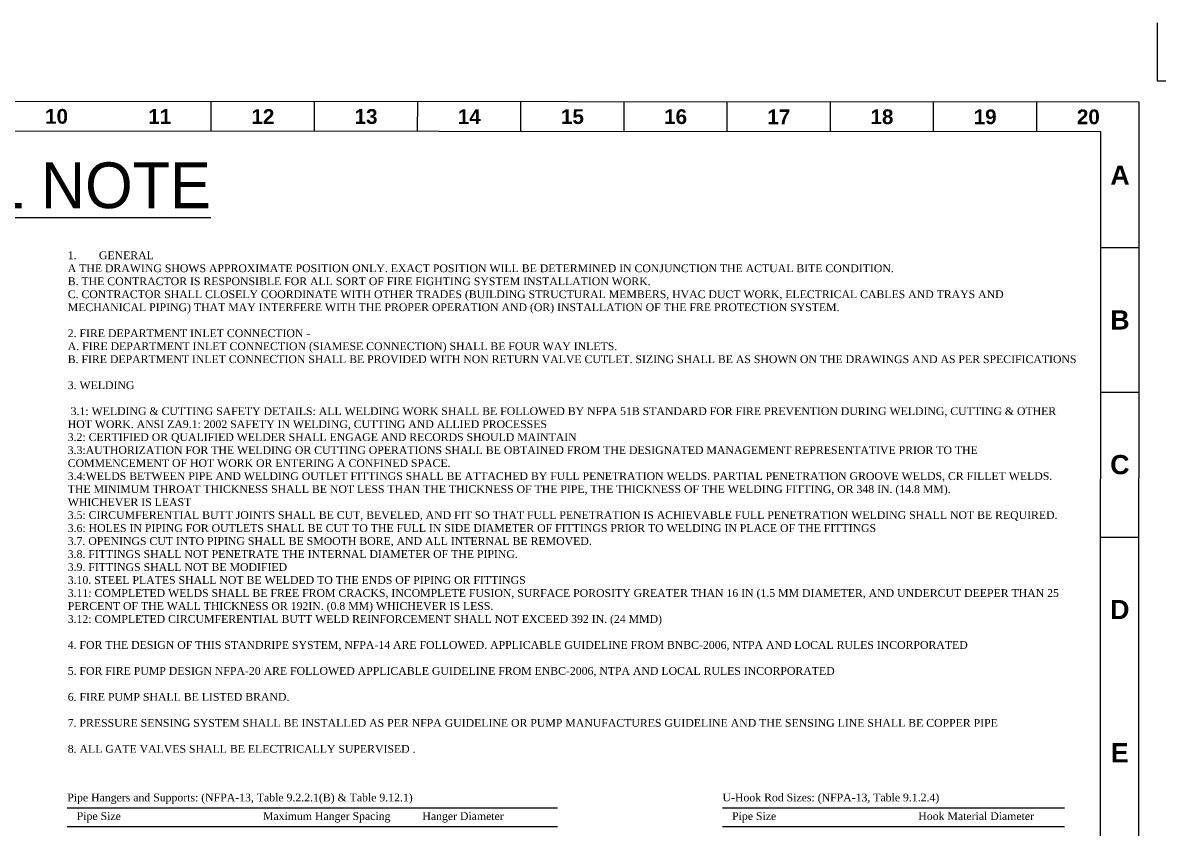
# Model space of a CAD drawing. Header units: inches. Extents: x -98933 to 1585249, y -3352739 to 192771.
# Drawn here: x 1865 to 3353, y 49627 to 50682 of the extents above; entities that cross this region are included whole.
import ezdxf

# ---------------------------------------------------------------- set-up
doc = ezdxf.new("R2010")
doc.units = ezdxf.units.IN
doc.header["$MEASUREMENT"] = 0
doc.linetypes.add('DASHED2', pattern=[0.375, 0.25, -0.125])
doc.layers.get('0').update_dxf_attribs({"lineweight": 0})
doc.layers.get('Defpoints').update_dxf_attribs({"lineweight": 0})
for name, color, linetype, lineweight in [('F protechtion', 1, 'Continuous', 0), ('FIRE DETECTION CABLE', 8, 'DASHED2', 25), ('Inline', 7, 'Continuous', 0), ('Outline', 7, 'Continuous', 0), ('Scale', 7, 'Continuous', 0), ('Scale_Text', 7, 'Continuous', 0), ('Text', 7, 'Continuous', 0), ('Titelblk', 7, 'Continuous', 25), ('TITLE', 7, 'Continuous', 20)]:
    doc.layers.add(name, color=color, linetype=linetype, lineweight=lineweight)
doc.styles.add('ROMANS', font='archquik.shx', dxfattribs={"height": 1})
doc.styles.get("Standard").update_dxf_attribs({"font": 'arialbd.ttf', "height": 24})
doc.styles.add('Tunga', font='')
doc.styles.get('Tunga').set_extended_font_data('Tunga')

# ---------------------------------------------------------------- blocks, each defined once
blk = doc.blocks.new('IJDI')
at = {"layer": 'F protechtion', "color": 7}
for p, q in [((-272395.2, 152740.2), (-269365.2, 152740.2)), ((-268345.1, 152740.2), (-266232.6, 152740.2)), ((-272395.2, 152625.2), (-269365.2, 152625.2)), ((-268345.1, 152625.2), (-266232.6, 152625.2))]:
    blk.add_line(p, q, dxfattribs=at)
at = {"layer": 'Text', "color": 7, "attachment_point": 1, "style": 'ROMANS'}
for s, insert, char_height, width in [('{\\fTimes New Roman|b0|i0|c0|p18;1.^IGENERAL^JA THE DRAWING SHOWS APPROXIMATE POSITION ONLY. EXACT POSITION WILL BE DETERMINED IN CONJUNCTION THE ACTUAL BITE CONDITION.^JB. THE CONTRACTOR IS RESPONSIBLE FOR ALL SORT OF FIRE FIGHTING SYSTEM INSTALLATION WORK.\\PC. CONTRACTOR SHALL CLOSELY COORDINATE WITH OTHER TRADES (BUILDING STRUCTURAL MEMBERS, HVAC DUCT WORK, ELECTRICAL CABLES AND TRAYS AND MECHANICAL PIPING) THAT MAY INTERFERE WITH THE PROPER OPERATION AND (OR) INSTALLATION OF THE FRE PROTECTION SYSTEM.^J^J2. FIRE DEPARTMENT INLET CONNECTION -^JA. FIRE DEPARTMENT INLET CONNECTION (SIAMESE CONNECTION) SHALL BE FOUR WAY INLETS.\\PB. FIRE DEPARTMENT INLET CONNECTION SHALL BE PROVIDED WITH NON RETURN VALVE CUTLET. SIZING SHALL BE AS SHOWN ON THE DRAWINGS AND AS PER SPECIFICATIONS^J^J3. WELDING\\P^J 3.1: WELDING & CUTTING SAFETY DETAILS: ALL WELDING WORK SHALL BE FOLLOWED BY NFPA 51B STANDARD FOR FIRE PREVENTION DURING WELDING, CUTTING & OTHER HOT WORK. ANSI ZA9.1: 2002 SAFETY IN WELDING, CUTTING AND ALLIED PROCESSES^J3.2: CERTIFIED OR QUALIFIED WELDER SHALL ENGAGE AND RECORDS SHOULD MAINTAIN\\P3.3:AUTHORIZATION FOR THE WELDING OR CUTTING OPERATIONS SHALL BE OBTAINED FROM THE DESIGNATED MANAGEMENT REPRESENTATIVE PRIOR TO THE COMMENCEMENT OF HOT WORK OR ENTERING A CONFINED SPACE.\\P3.4:WELDS BETWEEN PIPE AND WELDING OUTLET FITTINGS SHALL BE ATTACHED BY FULL PENETRATION WELDS. PARTIAL PENETRATION GROOVE WELDS, CR FILLET WELDS. THE MINIMUM THROAT THICKNESS SHALL BE NOT LESS THAN THE THICKNESS OF THE PIPE, THE THICKNESS OF THE WELDING FITTING, OR 348 IN. (14.8 MM).^JWHICHEVER IS LEAST^J3.5: CIRCUMFERENTIAL BUTT JOINTS SHALL BE CUT, BEVELED, AND FIT SO THAT FULL PENETRATION IS ACHIEVABLE FULL PENETRATION WELDING SHALL NOT BE REQUIRED.\\P3.6: HOLES IN PIPING FOR OUTLETS SHALL BE CUT TO THE FULL IN SIDE DIAMETER OF FITTINGS PRIOR TO WELDING IN PLACE OF THE FITTINGS^J3.7. OPENINGS CUT INTO PIPING SHALL BE SMOOTH BORE, AND ALL INTERNAL BE REMOVED.^J3.8. FITTINGS SHALL NOT PENETRATE THE INTERNAL DIAMETER OF THE PIPING.\\P3.9. FITTINGS SHALL NOT BE MODIFIED\\P3.10. STEEL PLATES SHALL NOT BE WELDED TO THE ENDS OF PIPING OR FITTINGS^J3.11: COMPLETED WELDS SHALL BE FREE FROM CRACKS, INCOMPLETE FUSION, SURFACE POROSITY GREATER THAN 16 IN (1.5 MM DIAMETER, AND UNDERCUT DEEPER THAN 25 PERCENT OF THE WALL THICKNESS OR 192IN. (0.8 MM) WHICHEVER IS LESS.^J3.12: COMPLETED CIRCUMFERENTIAL BUTT WELD REINFORCEMENT SHALL NOT EXCEED 392 IN. (24 MMD)\\P\\P4. FOR THE DESIGN OF THIS STANDRIPE SYSTEM, NFPA-14 ARE FOLLOWED. APPLICABLE GUIDELINE FROM BNBC-2006, NTPA AND LOCAL RULES INCORPORATED\\P\\P5. FOR FIRE PUMP DESIGN NFPA-20 ARE FOLLOWED APPLICABLE GUIDELINE FROM ENBC-2006, NTPA AND LOCAL RULES INCORPORATED \\P\\P6. FIRE PUMP SHALL BE LISTED BRAND.^J^J7. PRESSURE SENSING SYSTEM SHALL BE INSTALLED AS PER NFPA GUIDELINE OR PUMP MANUFACTURES GUIDELINE AND THE SENSING LINE SHALL BE COPPER PIPE^J^J8. ALL GATE VALVES SHALL BE ELECTRICALLY SUPERVISED .}', (-272392.1, 156178.4), 48.1531, 6159.567), ('{\\fTimes New Roman|b0|i0|c0|p18;3.3.17* System Classes.\\P3.3.17.1 Class I System. A system that provides 21⁄2 in. (65 mm) hose connections to supply water for use by fire departments.\\P3.3.17.2 Class II System. A system that provides 11⁄2 in. (40 mm) hose stations to supply water for use primarily by trained personnel or by the fire department during initial response.\\P3.3.17.3 Class III System. A system that provides 11⁄2 in. (40 mm) hose stations to supply water for use by trained personnel and 21⁄2 in. (65 mm) hose connections to supply a larger volume of water for use by fire departments.\\P\\P5.6* Waterflow and Supervisory Alarms.\\P5.6.1 Except for manual dry systems, listed waterflow and control valve supervision shall be provided for each standpipe system.\\P5.6.2 Waterflow alarms shall utilize a sensing mechanism appropriate to the type of standpipe.\\P5.6.3 Paddle-type waterflow alarms shall be used on wet standpipe systems only.\\P5.6.4* A test connection for testing the waterflow device shall be provided.\\P5.6.5 Alarm and supervisory devices shall be installed in accordance with NFPA 72, National Fire Alarm and Signaling Code.\\P\\P6.2 Underground Piping. Underground piping shall be in accordance with NFPA 24, Standard for the Installation of Private Fire Service Mains and Their Appurtenances.\\P\\P6.4* Fire Department Connections.\\P6.4.1 Except for the valve required by 6.3.2, shutoff valves shall not be installed between the fire department connection and the system.\\P6.4.2 Alisted check valve shall be installed in each fire department connection, including the connection in manual-dry systems, and located as near as practicable to the point where it joins the system.\\P\\P4.4.2.4 Welding Requirements.\\P4.4.2.4.1*Welds between pipe and welding outlet fittings shall be permitted to be attached by full penetration welds, partial penetration groove welds, or fillet welds. The minimum throat thickness shall be not less than the thickness of the pipe, the thickness of the welding fitting, or 3⁄16 in. (4.8 mm), whichever is least. [13:6.5.2.4.1]\\P4.4.2.4.2* Circumferential butt joints shall be cut, beveled, and fit so that full penetration is achievable. Full penetration welding shall not be required. [13:6.5.2.4.2]\\P4.4.2.4.3 Where slip-on flanges are welded to pipe with a single fillet weld, the weld shall be on the hub side of the flange and the minimum throat weld thickness shall not be less than 1.25 times the pipe wall thickness or the hub thickness, whichever is less. [13:6.5.2.4.3]\\P4.4.2.4.4 Face welds on the internal face of the flange shall be permitted as a water seal in addition to the hub weld required in 4.4.2.4.3. [13:6.5.2.4.4]\\P4.4.2.4.5 Tabs for longitudinal earthquake bracing shall have minimum throat weld thickness not less than 1.25 times the pipe wall thickness and welded on both sides of the longest dimension. [13:6.5.2.4.5]\\P4.4.2.4.6 When welding is performed, the following shall apply:\\P(1)^IHoles in piping for outlets shall be cut to the full inside diameter of fittings prior to welding in place of the fittings.\\P(2)^IDiscs shall be retrieved.\\P(3)^IOpenings cut into piping shall be smooth bore, and all internal slag and welding residue shall be removed.\\P(4)^IFittings shall not penetrate the internal diameter of the piping.\\P(5)^ISteel plates shall not be welded to the ends of piping or fittings.\\P(6)^IFittings shall not be modified.\\P(7)^INuts, clips, eye rods, angle brackets, or other fasteners shall not be welded to pipe or fittings, except as permitted in 4.4.2.2.3 and 4.4.2.4.5.\\P(8)^ICompleted welds shall be free from cracks, incomplete fusion, surface porosity greater than 1⁄16 in. (1.6 mm) diameter, and undercut deeper than 25 percent of the wall thickness or 1⁄32 in. (0.8 mm), whichever is less.\\P(9)^ICompleted circumferential butt weld reinforcement shall not exceed 3⁄32 in. (2.4 mm).\\P\\PTable 4.3.1 Fittings Materials and Dimensions\\PCast-iron\\PGray Iron Threaded Fittings ANSI B16.4\\PCast Iron Pipe Flanges and Flanged Fittings ANSI B16.1\\PMalleable-iron\\PMalleable Iron Threaded Fittings ANSI B16.3\\PDuctile-iron\\PDuctile-Iron and Gray-Iron Fittings AWWA C110\\PDuctile-Iron Compact Fittings for Water Service AWWA C153\\PSteel\\PFactory-Made Wrought Steel Buttwelding Fittings ANSI B16.9\\PButtwelding Ends ANSI B16.25\\PStandard Specification for Piping Fittings of Wrought Carbon Steel and Alloy Steel for Moderate and High Temperature Service ASTM A 234\\PPipe Flanges and Flanged Fittings ANSI B16.5\\PForged Fittings, Socket-Welding and Threaded ANSI B16.11}', (-278086, 153724.8), 48.1531, 5477.881), ('{\\fTimes New Roman|b0|i0|c0|p18;Pipe Hangers and Supports: (NFPA-13, Table 9.2.2.1(B) & Table 9.12.1)}', (-272395.2, 152827.7), 48.1531, 2223.382), ('{\\fTimes New Roman|b0|i0|c0|p18;U-Hook Rod Sizes: (NFPA-13, Table 9.1.2.4)}', (-268345.1, 152827.7), 48.153, 2223.382), ('{\\fTimes New Roman|b0|i0|c0|p18;Hook Material Diameter}', (-267135.3, 152712.7), 48.153, 1013.247), ('{\\fTimes New Roman|b0|i0|c0|p18;Pipe Size}', (-272336.5, 152712.7), 48.153, 699.76), ('{\\fTimes New Roman|b0|i0|c0|p18;Maximum Hanger Spacing}', (-271185.4, 152712.7), 48.153, 1013.247), ('{\\fTimes New Roman|b0|i0|c0|p18;Hanger Diameter}', (-270200.5, 152712.7), 48.153, 1013.247), ('{\\fTimes New Roman|b0|i0|c0|p18;Pipe Size}', (-268286.3, 152712.7), 48.153, 699.76)]:
    blk.add_mtext(s, dxfattribs=dict(at, insert=insert, char_height=char_height, width=width))
blk = doc.blocks.new('PAGE')
at = {"layer": 'Inline', "color": 252, "lineweight": 15}
blk.add_lwpolyline([(178051640.63, 22656441.11), (178051640.63, 22657235.79), (178050505.36, 22657235.79), (178050505.36, 22656441.11)], close=True, dxfattribs=at)
at = {"layer": 'Outline', "color": 252, "lineweight": 15}
for p, q in [((178051662.57, 22657252.66), (178050483.42, 22657252.66)), ((178051662.57, 22656424.24), (178051662.57, 22657252.66))]:
    blk.add_line(p, q, dxfattribs=at)
at = {"layer": 'Scale', "color": 252, "lineweight": 9}
for p, q in [((178051131.99, 22657235.79), (178051131.99, 22657252.66)), ((178051190.99, 22657235.79), (178051190.99, 22657252.66)), ((178051249.99, 22657235.79), (178051249.99, 22657252.66)), ((178051308.99, 22657235.79), (178051308.99, 22657252.66)), ((178051367.98, 22657235.79), (178051367.98, 22657252.66)), ((178051426.98, 22657235.79), (178051426.98, 22657252.66)), ((178051485.98, 22657235.79), (178051485.98, 22657252.66)), ((178051544.98, 22657235.79), (178051544.98, 22657252.66)), ((178051603.97, 22657235.79), (178051603.97, 22657252.66)), ((178051640.63, 22657169.57), (178051662.57, 22657169.57)), ((178051640.63, 22657086.79), (178051662.57, 22657086.79)), ((178051640.63, 22657004.01), (178051662.57, 22657004.01))]:
    blk.add_line(p, q, dxfattribs=at)
at = {"layer": 'Scale_Text', "color": 252, "lineweight": 13, "attachment_point": 5}
for s, insert, char_height, width in [('10', (178051043.5, 22657244.22), 8.435, 2.5102), ('11', (178051102.49, 22657244.22), 8.435, 2.5102), ('12', (178051161.49, 22657244.22), 8.435, 2.5102), ('13', (178051220.49, 22657244.22), 8.435, 2.5102), ('14', (178051279.49, 22657244.22), 8.435, 2.5102), ('15', (178051338.49, 22657244.22), 8.435, 2.5102), ('16', (178051397.48, 22657244.22), 8.435, 2.5102), ('17', (178051456.48, 22657244.22), 8.435, 2.5102), ('18', (178051515.48, 22657244.22), 8.435, 2.5102), ('19', (178051574.48, 22657244.22), 8.435, 2.5102), ('20', (178051633.47, 22657244.22), 8.435, 2.5102), ('A', (178051651.6, 22657210.97), 10.97, 8.3603), ('B', (178051651.6, 22657128.18), 10.97, 8.3603), ('C', (178051651.6, 22657045.4), 10.97, 8.3603), ('D', (178051651.6, 22656962.62), 10.97, 8.3603), ('E', (178051651.6, 22656880.75), 10.97, 8.3603)]:
    blk.add_mtext(s, dxfattribs=dict(at, insert=insert, char_height=char_height, width=width))
blk = doc.blocks.new('Title')
at = {"layer": 'Defpoints', "color": 1, "ltscale": 10}
blk.add_lwpolyline([(-98623, -85271), (-98623, -85371), (-98523, -85371)], dxfattribs=at)
at = {"layer": 'Titelblk', "color": 3, "linetype": 'Continuous', "lineweight": 0, "xscale": 3.014611567961765, "yscale": 3.014611567959946, "zscale": 3.014611567966516}
blk.add_blockref('PAGE', (-536855255.8, -68388224), dxfattribs=at)

msp = doc.modelspace()

# ---------------------------------------------------------------- block references
at = {"lineweight": -2, "xscale": 0.2120758824748918, "yscale": 0.2120758825039957, "zscale": 0.212075882494148}
msp.add_blockref('IJDI', (59691.41, 17261.09), dxfattribs=at)
at = {"layer": 'TITLE', "xscale": 0.7603744908821076, "yscale": 0.7603744908810768, "zscale": 0.7603744845895826, "rotation": 359.9723273306346}
msp.add_blockref('Title', (78373.43, 115484.11), dxfattribs=at)

# ---------------------------------------------------------------- texts
at = {"layer": 'FIRE DETECTION CABLE', "color": 7, "insert": (1796.96, 50499.37), "char_height": 60, "attachment_point": 2, "style": 'Tunga'}
msp.add_mtext('{\\L\\C0;GENERAL NOTE}', dxfattribs=at)

doc.saveas('drawing.dxf')
